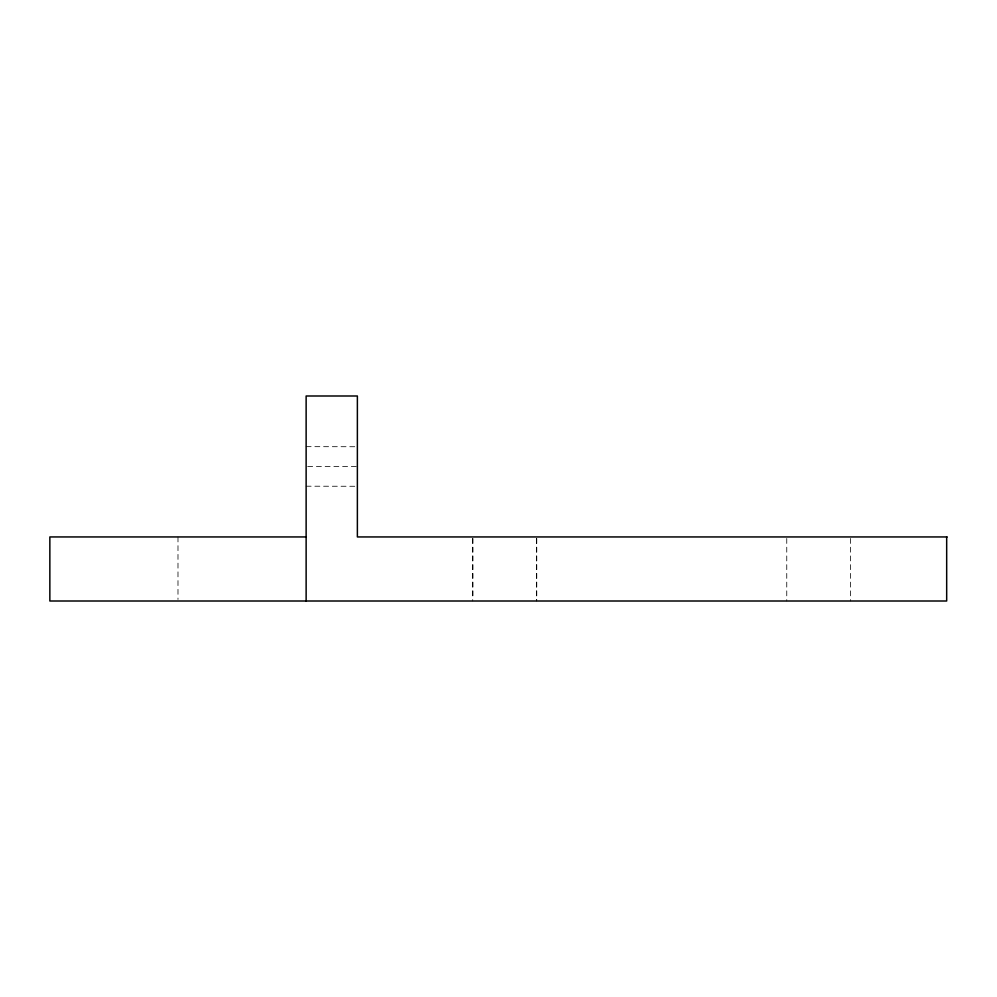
<?xml version="1.0" encoding="UTF-8"?>
<svg xmlns="http://www.w3.org/2000/svg" width="997" height="997" viewBox="0 0 997 997"><rect width="100%" height="100%" fill="white"/><g stroke="black" fill="none" stroke-linecap="round" stroke-linejoin="round"><path stroke-width="0.75" stroke-dasharray="4.99 3.74" d="M306.129 446.656L355.829 446.731M307.674 466.471L357.375 466.471M306.129 486.2L355.829 486.274M850.615 538.467L850.591 601.004M786.758 538.467L786.758 601.004M536.76 538.467L536.76 601.004M536.585 538.467L536.585 601.004M472.89 538.467L472.89 599.484M472.715 538.467L472.715 601.004M177.989 536.947L177.989 599.484"/><path stroke-width="1.5" d="M306.129 536.947L49.85 536.947L49.85 601.004L946.676 601.004L946.676 536.947M947.15 536.947L357.375 536.947L357.375 395.996L306.129 395.996L306.129 601.004"/></g></svg>
